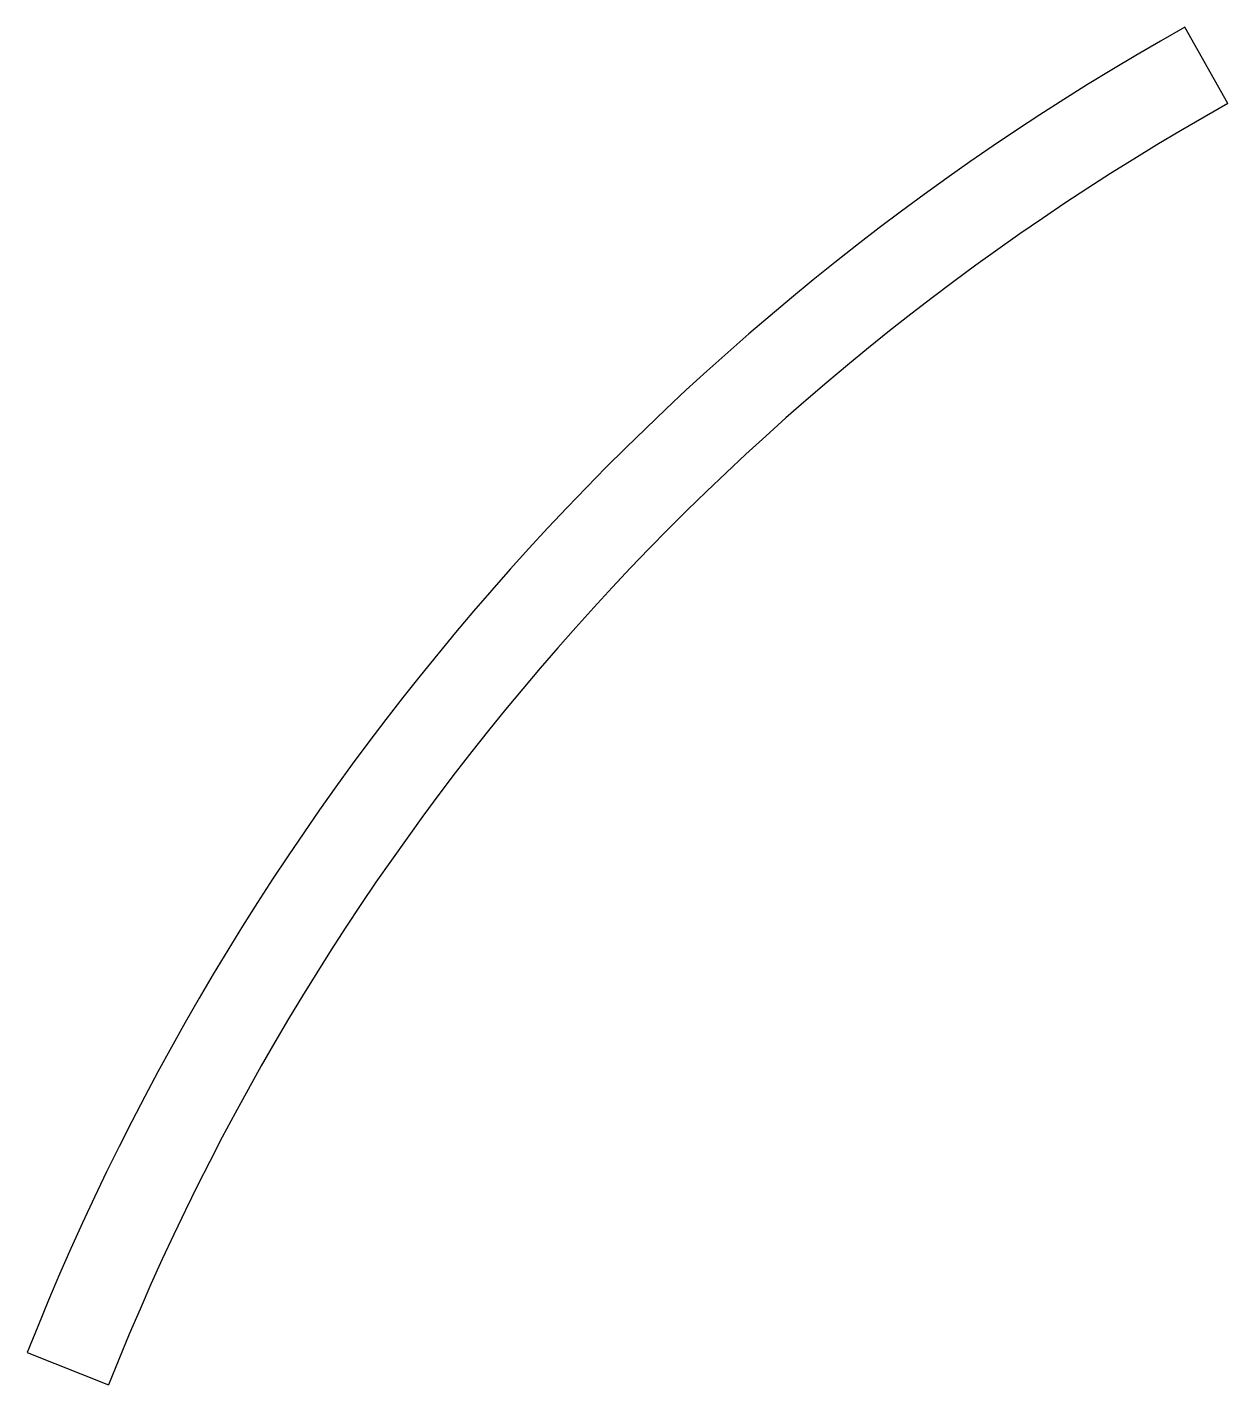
# Model space of a CAD drawing. Header units: millimetres. Extents: x -55.8 to -28.4, y 21.3 to 52.3.
import ezdxf

# ---------------------------------------------------------------- set-up
doc = ezdxf.new("R2010")
doc.units = ezdxf.units.MM

msp = doc.modelspace()

# ---------------------------------------------------------------- linework, layer by layer
at = {"color": 7, "linetype": 'Continuous', "lineweight": 25}
for p, q in [((-28.384, 50.58), (-29.363, 52.324)), ((-55.794, 22.068), (-53.935, 21.332))]:
    msp.add_line(p, q, dxfattribs=at)
for radius in [60, 58]:
    msp.add_arc((0, 0), radius, 119.30009, 158.42009, dxfattribs=at)

doc.saveas('drawing.dxf')
